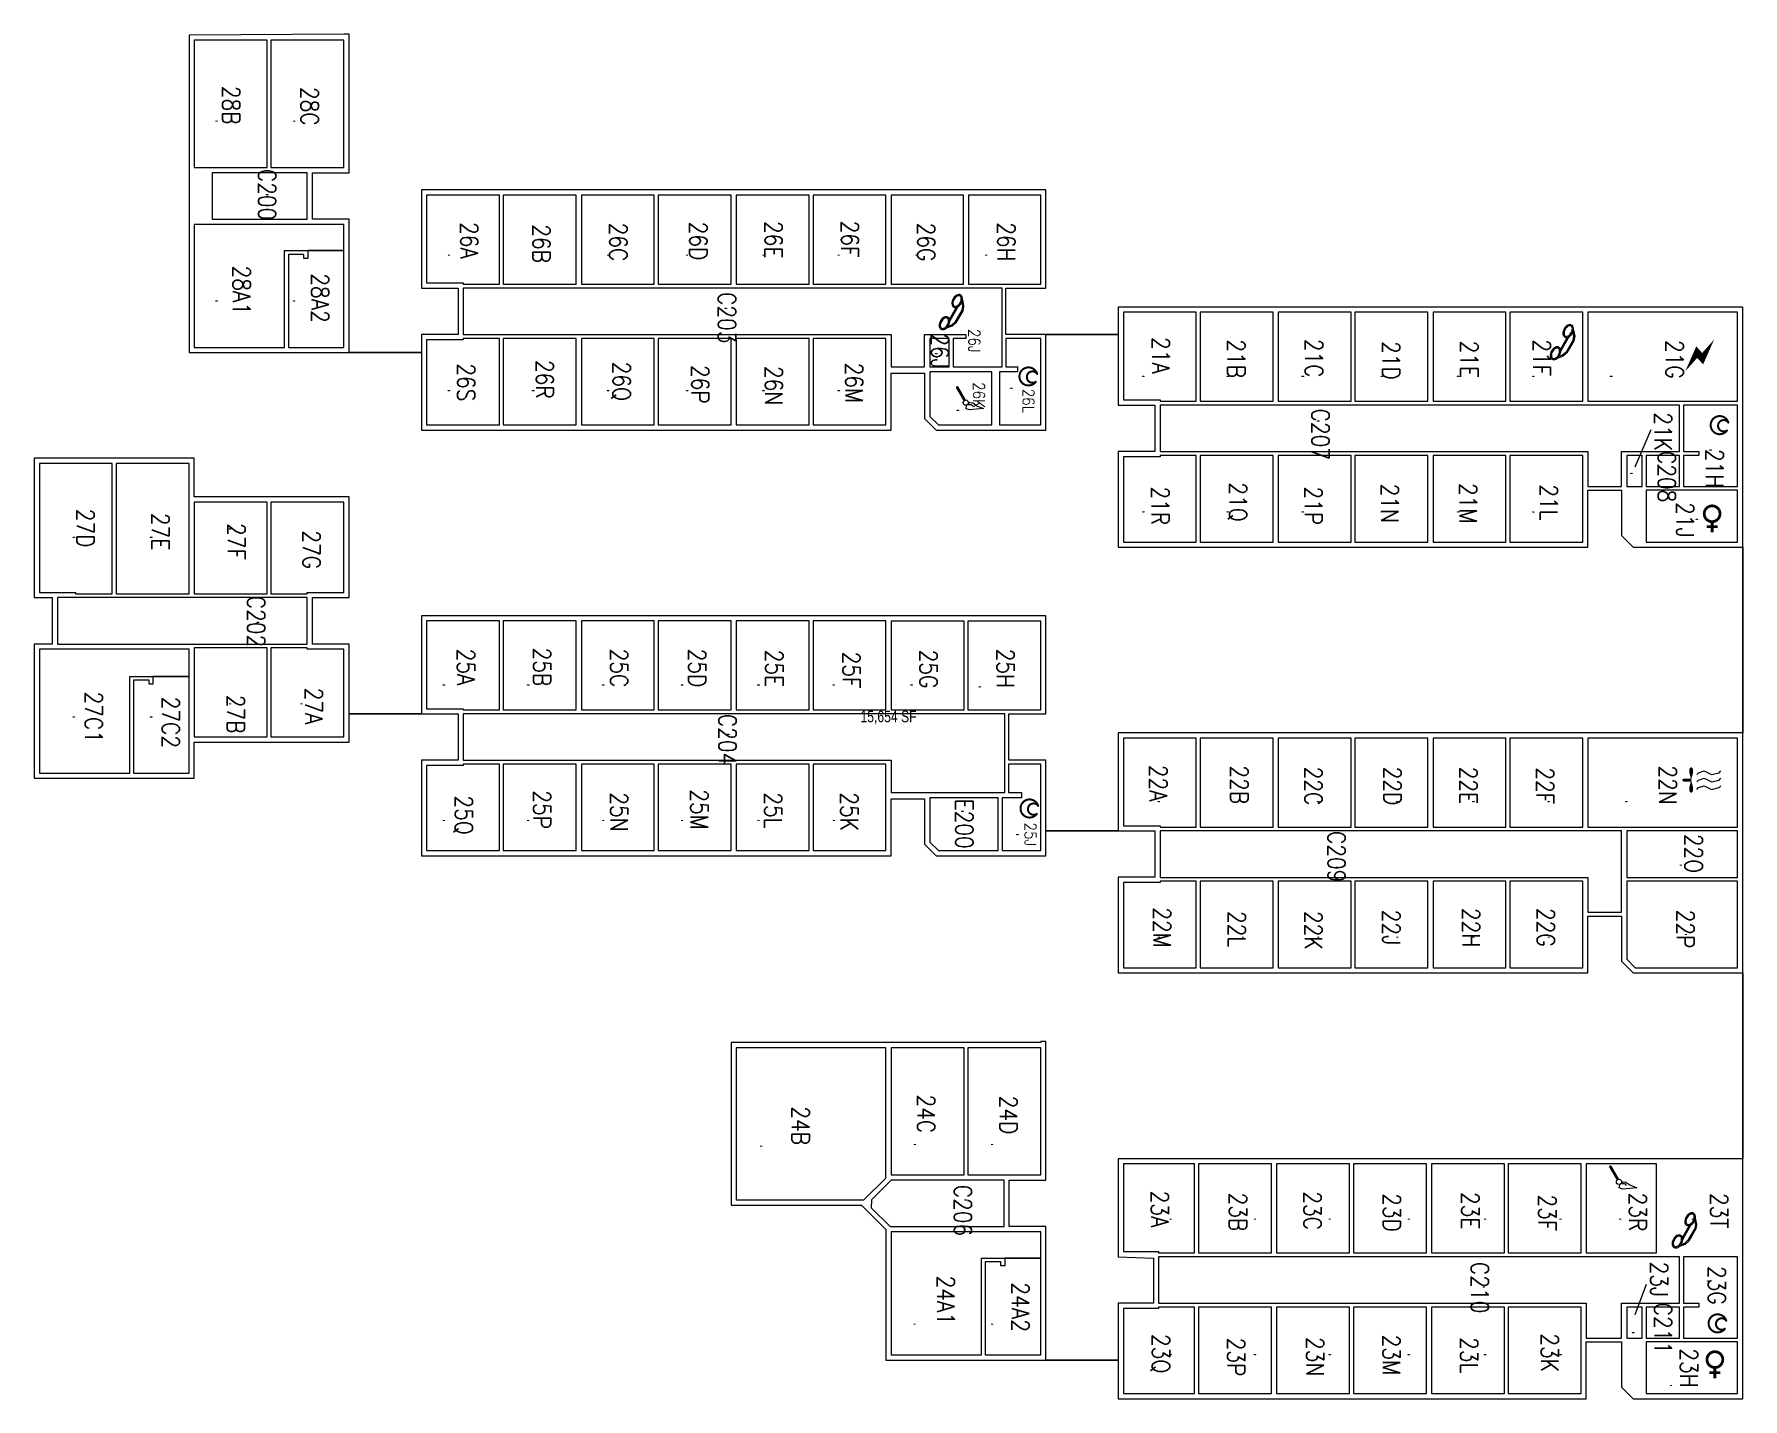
# Model space of a CAD drawing. Header units: inches. Extents: x -4 to 2644, y -666 to 1449.
import ezdxf
from ezdxf.enums import TextEntityAlignment as Align

# ---------------------------------------------------------------- set-up
doc = ezdxf.new("R2010")
doc.units = ezdxf.units.IN
doc.header["$LTSCALE"] = 0.25
doc.header["$MEASUREMENT"] = 0
doc.layers.get('0').update_dxf_attribs({"linetype": 'CONTINUOUS'})
for name, color, linetype in [('A-IDEN-ICON', 4, 'CONTINUOUS'), ('A-IDEN-SNUM', 4, 'CONTINUOUS'), ('A-IDEN-VNUM', 4, 'CONTINUOUS'), ('AREA-ASSIGN', 7, 'CONTINUOUS'), ('AREA-GROSS', 1, 'CONTINUOUS')]:
    doc.layers.add(name, color=color, linetype=linetype)
doc.layers.get('0').off()
doc.styles.add('AREA', font='arial.ttf', dxfattribs={"width": 0.75, "height": 18})
doc.styles.add('ROOMSNUMBER', font='txt.shx', dxfattribs={"height": 0.03})
doc.styles.add('ROOMVNUMBER', font='simplex.shx', dxfattribs={"width": 0.85})

# ---------------------------------------------------------------- blocks, each defined once
blk = doc.blocks.new('Cpwomen')
at = {"color": 0, "linetype": 'ByBlock', "const_width": 0.015}
blk.add_lwpolyline([(-0.0375, 0, 1), (0.0475, 0, 1)], format="xyb", close=True, dxfattribs=at)
for points in [[(-0.025, -0.07), (0.035, -0.07)], [(0.005, -0.04), (0.005, -0.1)]]:
    blk.add_lwpolyline(points, dxfattribs=at)
blk = doc.blocks.new('Cpcust')
at = {"color": 0, "linetype": 'ByBlock'}
for p, q in [((0.0171, -0.0639), (0.02, -0.0466)), ((0.0358, -0.0705), (0.0171, -0.0639)), ((0.0262, -0.0408), (0.0446, -0.0406)), ((0.0297, -0.0341), (0.0376, -0.0302)), ((0.1117, -0.0625), (0.0358, -0.0705)), ((0.0376, -0.0302), (0.0533, -0.0324)), ((0.0446, -0.0406), (0.0543, -0.0505)), ((0.0533, -0.0324), (0.0745, -0.0479)), ((0.0745, -0.0479), (0.1117, -0.0625))]:
    blk.add_line(p, q, dxfattribs=at)
at = {"color": 0, "linetype": 'ByBlock', "const_width": 0.0075}
blk.add_lwpolyline([(-0.0332, 0.0481, 1), (-0.0268, 0.0519, 1)], format="xyb", close=True, dxfattribs=at)
at = {"color": 0, "linetype": 'ByBlock', "const_width": 0.015}
blk.add_lwpolyline([(-0.03, 0.05), (0.01, -0.0193)], dxfattribs=at)
at = {"color": 0, "linetype": 'ByBlock'}
blk.add_circle((0.0158, -0.0313), 0.0141, dxfattribs=at)
blk = doc.blocks.new('CPELECT')
blk.add_lwpolyline([(0.0623, 0.0629, 0, 0.03, 0), (0.0105, -0.0168, 0.03, 0.03, 0), (-0.0105, 0.0068, 0.03, 0, 0), (-0.0623, -0.0729, 0.03, 0, 0)], format="xyseb")
blk = doc.blocks.new('CPPHONE')
for p, q in [((0.0096, 0.0252), (-0.0196, -0.0252)), ((0.0169, 0.0279), (-0.0182, -0.0329))]:
    blk.add_line(p, q)
for points in [[(0.0288, 0.0786, 0.139889), (0.0216, 0.0804, 0.107118), (0.0122, 0.0781, 0.079812), (0.0039, 0.0722, 0.067459), (-0.0035, 0.0626, 0.067459), (-0.008, 0.0515, 0.079812), (-0.009, 0.0413, 0.107118), (-0.0064, 0.032, 0.139889), (-0.0012, 0.0267, 0.139889), (0.0061, 0.0248, 0.107118), (0.0155, 0.0272, 0.079812), (0.0238, 0.0331, 0.067459), (0.0312, 0.0426, 0.067459), (0.0357, 0.0538, 0.079812), (0.0367, 0.0639, 0.107118), (0.034, 0.0732, 0.139889)], [(0.0263, 0.0743, 0.139889), (0.0218, 0.0754, 0.107118), (0.0144, 0.0736, 0.079812), (0.0074, 0.0686, 0.067459), (0.0008, 0.0601, 0.067459), (-0.0032, 0.0502, 0.079812), (-0.004, 0.0417, 0.107118), (-0.0019, 0.0344, 0.139889), (0.0013, 0.031, 0.139889), (0.0059, 0.0298, 0.107118), (0.0133, 0.0317, 0.079812), (0.0203, 0.0367, 0.067459), (0.0268, 0.0451, 0.067459), (0.0309, 0.055, 0.079812), (0.0317, 0.0636, 0.107118), (0.0296, 0.0709, 0.139889)], [(-0.0262, -0.0167, 0.139889), (-0.0334, -0.0148, 0.107118), (-0.0428, -0.0172, 0.079812), (-0.0511, -0.0231, 0.067459), (-0.0585, -0.0326, 0.067459), (-0.063, -0.0438, 0.079812), (-0.064, -0.0539, 0.107118), (-0.0614, -0.0632, 0.139889), (-0.0562, -0.0686, 0.139889), (-0.0489, -0.0704, 0.107118), (-0.0395, -0.0681, 0.079812), (-0.0312, -0.0622, 0.067459), (-0.0238, -0.0526, 0.067459), (-0.0193, -0.0415, 0.079812), (-0.0183, -0.0313, 0.107118), (-0.021, -0.022, 0.139889)], [(-0.0287, -0.021, 0.139889), (-0.0332, -0.0198, 0.107118), (-0.0406, -0.0217, 0.079812), (-0.0476, -0.0267, 0.067459), (-0.0542, -0.0351, 0.067459), (-0.0582, -0.045, 0.079812), (-0.059, -0.0536, 0.107118), (-0.0569, -0.0609, 0.139889), (-0.0537, -0.0643, 0.139889), (-0.0491, -0.0654, 0.107118), (-0.0417, -0.0636, 0.079812), (-0.0347, -0.0586, 0.067459), (-0.0282, -0.0501, 0.067459), (-0.0241, -0.0402, 0.079812), (-0.0233, -0.0317, 0.107118), (-0.0254, -0.0244, 0.139889)]]:
    blk.add_lwpolyline(points, format="xyb", close=True)
for points in [[(0.0364, 0.0572), (0.0417, 0.0308), (0.0382, 0.0108), (0.0082, -0.0411), (-0.0083, -0.0558), (-0.0338, -0.0645)], [(0.0334, 0.047), (0.0366, 0.0307), (0.0334, 0.0126), (0.0043, -0.0379), (-0.0109, -0.0514), (-0.0265, -0.0567)]]:
    blk.add_lwpolyline(points)
blk = doc.blocks.new('Cpmech')
at = {"color": 0, "linetype": 'ByBlock'}
for p, q in [((0.005, 0.025), (0.015, 0.035)), ((0.015, 0.035), (0.045, 0.045)), ((0.015, -0.005), (0.045, 0.005)), ((0.045, 0.045), (0.085, 0.025)), ((0.045, 0.005), (0.085, -0.015)), ((0.085, 0.025), (0.125, 0.035)), ((0.125, 0.035), (0.135, 0.045)), ((0.125, -0.005), (0.135, 0.005)), ((0.005, -0.015), (0.015, -0.005)), ((0.005, -0.055), (0.015, -0.045)), ((0.015, -0.045), (0.045, -0.035)), ((0.045, -0.035), (0.085, -0.055)), ((0.085, -0.015), (0.125, -0.005)), ((0.085, -0.055), (0.125, -0.045)), ((0.125, -0.045), (0.135, -0.035))]:
    blk.add_line(p, q, dxfattribs=at)
at = {"color": 0, "linetype": 'ByBlock', "const_width": 0.015}
blk.add_lwpolyline([(-0.025, -0.005), (-0.065, -0.005)], dxfattribs=at)
at = {"color": 0, "linetype": 'ByBlock', "const_width": 0.0075}
blk.add_lwpolyline([(-0.0682, -0.0069, 1), (-0.0618, -0.0031, 1)], format="xyb", close=True, dxfattribs=at)
at = {"color": 0, "linetype": 'ByBlock'}
for points in [[(-0.025, -0.005, 0, 0.02, 0), (-0.025, 0.035, 0.02, 0.02, 0), (-0.025, 0.055, 0.02, 0, 0), (-0.025, 0.065, 0, 0, 0)], [(-0.025, -0.005, 0, 0.02, 0), (-0.025, -0.045, 0.02, 0.02, 0), (-0.025, -0.065, 0.02, 0, 0), (-0.025, -0.075, 0, 0, 0)]]:
    blk.add_lwpolyline(points, format="xyseb", dxfattribs=at)
blk = doc.blocks.new('CPBATH')
at = {"color": 0, "linetype": 'ByBlock', "const_width": 0.0127}
for points in [[(0.057, 0.017, 0.861492), (-0.055, 0, 1)], [(-0.055, 0, 0.726902), (0.049, -0.034, 1)], [(0.057, 0.017, 0.729002), (-0.008, -0.004, 1)], [(-0.008, -0.004, 0.609468), (0.049, -0.034, 1)]]:
    blk.add_lwpolyline(points, format="xyb", dxfattribs=at)
at = {"color": 0, "linetype": 'ByBlock', "const_width": 0.00637}
for points in [[(0.054, 0.015, 1), (0.06, 0.018, 1)], [(0.046, -0.035, 1), (0.051, -0.032, 1)]]:
    blk.add_lwpolyline(points, format="xyb", close=True, dxfattribs=at)

msp = doc.modelspace()

# ---------------------------------------------------------------- linework, layer by layer
at = {"layer": 'A-IDEN-VNUM'}
for p, q in [((2501.4, 836.2), (2476.7, 778.3)), ((2494.1, -488.9), (2476.5, -536))]:
    msp.add_line(p, q, dxfattribs=at)
at = {"layer": 'AREA-ASSIGN'}
for points in [[(357, 1440), (305, 1440), (302, 1440), (247, 1440), (244, 1440), (244, 1242.7), (354, 1242.7), (357, 1242.7)], [(476, 1440), (418, 1440), (415, 1440), (363, 1440), (363, 1242.7), (366, 1242.7), (476, 1242.7)], [(419, 1216.6), (419, 1218.6), (419, 1232.6), (419, 1234.6), (366, 1234.6), (354, 1234.6), (272, 1234.6), (272, 1162.6), (419, 1162.6), (419, 1164.6), (419, 1178.6)], [(717, 1199.9), (661.5, 1199.9), (658.5, 1199.9), (607, 1199.9), (604, 1199.9), (604, 1063.9), (661, 1063.9), (661, 1061.9), (717, 1061.9)], [(836, 1199.9), (781.5, 1199.9), (778.5, 1199.9), (723, 1199.9), (723, 1061.9), (836, 1061.9)], [(957, 1199.9), (901.5, 1199.9), (898.5, 1199.9), (844, 1199.9), (844, 1061.9), (957, 1061.9)], [(1076, 1199.9), (1021.5, 1199.9), (1018.5, 1199.9), (963, 1199.9), (963, 1061.9), (1076, 1061.9)], [(1197, 1199.9), (1141.5, 1199.9), (1138.5, 1199.9), (1084, 1199.9), (1084, 1061.9), (1197, 1061.9)], [(1316, 1199.9), (1261.5, 1199.9), (1258.5, 1199.9), (1203, 1199.9), (1203, 1061.9), (1316, 1061.9)], [(1436, 1199.9), (1381.5, 1199.9), (1378.5, 1199.9), (1324, 1199.9), (1324, 1061.9), (1436, 1061.9)], [(1556, 1199.9), (1499.1, 1199.9), (1496.1, 1199.9), (1444, 1199.9), (1444, 1061.9), (1556, 1061.9)], [(384, 1113.9), (420, 1113.9), (476, 1113.9), (476, 1154.6), (419, 1154.6), (244, 1154.6), (244, 1136), (244, 1133), (244, 1081.4), (244, 1078.4), (244, 1022.9), (244, 1019.9), (244, 966.9), (244, 963.9), (384, 963.9)], [(476, 1113.9), (420, 1113.9), (420, 1101.9), (414, 1101.9), (414, 1107.9), (390, 1107.9), (390, 963.9), (476, 963.9)], [(1796.9, 1018.4), (1741.4, 1018.4), (1738.4, 1018.4), (1687, 1018.4), (1684, 1018.4), (1684, 882.4), (1741, 882.4), (1741, 880.4), (1796.9, 880.4)], [(1916, 1018.4), (1861.4, 1018.4), (1858.4, 1018.4), (1802.9, 1018.4), (1802.9, 880.4), (1916, 880.4)], [(2036.9, 1018.4), (1981.4, 1018.4), (1978.4, 1018.4), (1923.9, 1018.4), (1923.9, 880.4), (2036.9, 880.4)], [(2156, 1018.4), (2101.4, 1018.4), (2098.4, 1018.4), (2042.9, 1018.4), (2042.9, 880.4), (2156, 880.4)], [(2276.9, 1018.4), (2221.4, 1018.4), (2218.4, 1018.4), (2163.9, 1018.4), (2163.9, 880.4), (2276.9, 880.4)], [(2395.9, 1018.4), (2341.4, 1018.4), (2338.4, 1018.4), (2282.9, 1018.4), (2282.9, 880.4), (2395.9, 880.4)], [(2635.9, 1018.4), (2518.5, 1018.4), (2518.5, 1018.4), (2461.5, 1018.4), (2461.5, 1018.4), (2458.5, 1018.4), (2458.5, 1018.4), (2403.9, 1018.4), (2403.9, 880.4), (2635.9, 880.4)], [(717, 977.9), (661, 977.9), (661, 975.8), (604, 975.8), (604, 843.7), (607, 843.7), (658.5, 843.7), (661.5, 843.7), (717, 843.7)], [(836, 977.9), (723, 977.9), (723, 843.7), (778.5, 843.7), (781.5, 843.7), (836, 843.7)], [(957, 977.9), (844, 977.9), (844, 843.7), (898.5, 843.7), (901.5, 843.7), (957, 843.7)], [(1076, 977.9), (963, 977.9), (963, 843.7), (1018.5, 843.7), (1021.5, 843.7), (1076, 843.7)], [(1197, 977.9), (1084, 977.9), (1084, 843.7), (1138.5, 843.7), (1141.5, 843.7), (1197, 843.7)], [(1316, 977.9), (1203, 977.9), (1203, 843.7), (1258.5, 843.7), (1261.5, 843.7), (1316, 843.7)], [(1414, 977.9), (1384, 977.9), (1384, 933.8), (1414, 933.8)], [(1556, 977.9), (1502, 977.9), (1502, 933.8), (1520, 933.8), (1520, 925.8), (1491.9, 925.8), (1491.9, 843.7), (1556, 843.7)], [(1479.9, 925.8), (1384, 925.8), (1384, 856.9), (1397.2, 843.7), (1479.9, 843.7)], [(2545.9, 874.4), (1741, 874.4), (1741, 858.4), (1741, 818.3), (1741, 804.4), (1741, 802.4), (2403.9, 802.4), (2403.9, 748.4), (2455.9, 748.4), (2455.9, 802.4), (2545.9, 802.4)], [(2635.9, 874.4), (2551.9, 874.4), (2551.9, 802.4), (2576, 802.4), (2576, 796.4), (2551.9, 796.4), (2551.9, 748.4), (2635.9, 748.4)], [(1796.9, 796.4), (1741, 796.4), (1741, 794.3), (1684, 794.3), (1684, 662.2), (1687, 662.2), (1738.4, 662.2), (1741.4, 662.2), (1796.9, 662.2)], [(1916, 796.4), (1802.9, 796.4), (1802.9, 662.2), (1858.4, 662.2), (1861.4, 662.2), (1916, 662.2)], [(2036.9, 796.4), (1923.9, 796.4), (1923.9, 662.2), (1978.4, 662.2), (1981.4, 662.2), (2036.9, 662.2)], [(2156, 796.4), (2042.9, 796.4), (2042.9, 662.2), (2098.4, 662.2), (2101.4, 662.2), (2156, 662.2)], [(2276.9, 796.4), (2163.9, 796.4), (2163.9, 662.2), (2218.4, 662.2), (2221.4, 662.2), (2276.9, 662.2)], [(2395.9, 796.4), (2282.9, 796.4), (2282.9, 662.2), (2338.4, 662.2), (2341.4, 662.2), (2395.9, 662.2)], [(2488, 796.4), (2464, 796.4), (2464, 748.4), (2488, 748.4)], [(2545.9, 796.4), (2543.9, 796.4), (2494, 796.4), (2494, 748.4), (2545.9, 748.4)], [(117, 784), (65, 784), (62, 784), (7, 784), (4, 784), (4, 584), (60, 584), (60, 582), (114, 582), (117, 582)], [(236, 784), (229, 784), (178, 784), (175, 784), (123, 784), (123, 632), (123, 582), (126, 582), (236, 582)], [(2635.9, 742.4), (2506.9, 742.4), (2494, 742.4), (2494, 662.2), (2635.9, 662.2)], [(357, 724), (305, 724), (302, 724), (247, 724), (244, 724), (244, 582), (354, 582), (357, 582)], [(476, 724), (473, 724), (418, 724), (415, 724), (363, 724), (363, 582), (366, 582), (419, 582), (419, 584), (476, 584)], [(419, 558), (419, 560), (419, 574), (419, 576), (366, 576), (354, 576), (244, 576), (236, 576), (126, 576), (114, 576), (60, 576), (32, 576), (32, 573), (32, 507), (32, 504), (236, 504), (244, 504), (354, 504), (366, 504), (419, 504), (419, 504), (419, 506), (419, 520)], [(717, 539.8), (661.5, 539.8), (658.5, 539.8), (607, 539.8), (604, 539.8), (604, 403.8), (661, 403.8), (661, 401.8), (714, 401.8), (717, 401.8)], [(836, 539.8), (836, 539.8), (781.5, 539.8), (778.5, 539.8), (723, 539.8), (723, 401.8), (726, 401.8), (836, 401.8)], [(957, 539.8), (901.5, 539.8), (898.5, 539.8), (844, 539.8), (844, 401.8), (954, 401.8), (957, 401.8)], [(1076, 539.8), (1021.5, 539.8), (1018.5, 539.8), (963, 539.8), (963, 401.8), (966, 401.8), (1076, 401.8)], [(1197, 539.8), (1141.5, 539.8), (1138.5, 539.8), (1084, 539.8), (1084, 401.8), (1194, 401.8), (1197, 401.8)], [(1316, 539.8), (1261.5, 539.8), (1258.5, 539.8), (1203, 539.8), (1203, 401.8), (1206, 401.8), (1316, 401.8)], [(1437, 539.6), (1381.5, 539.6), (1378.5, 539.6), (1324, 539.6), (1324, 401.8), (1434, 401.8), (1437, 401.8)], [(1556, 539.6), (1501.5, 539.6), (1498.5, 539.6), (1443, 539.6), (1443, 401.8), (1446, 401.8), (1556, 401.8)], [(236, 496), (4, 496), (4, 474.3), (4, 422.8), (4, 419.8), (4, 364.3), (4, 361.3), (4, 308.3), (4, 303.9), (144, 303.9), (144, 453.9), (180, 453.9), (236, 453.9)], [(357, 498), (354, 498), (244, 498), (244, 360), (247, 360), (302, 360), (305, 360), (357, 360)], [(476, 496), (419, 496), (419, 498), (366, 498), (363, 498), (363, 360), (415, 360), (418, 360), (473, 360), (476, 360)], [(236, 453.9), (180, 453.9), (180, 441.9), (174, 441.9), (174, 447.9), (150, 447.9), (150, 303.9), (236, 303.9)], [(1500, 377.8), (1500, 395.8), (1446, 395.8), (1434, 395.8), (1206, 395.8), (1194, 395.8), (966, 395.8), (954, 395.8), (726, 395.8), (714, 395.8), (661, 395.8), (661, 393.8), (661, 379.8), (661, 377.8), (661, 339.8), (661, 325.8), (661, 323.8), (714, 323.8), (726, 323.8), (954, 323.8), (966, 323.8), (1194, 323.8), (1206, 323.8), (1324, 323.8), (1324, 273.7), (1373, 273.7), (1397, 273.7), (1500, 273.7), (1500, 317.8), (1500, 317.8), (1500, 323.8), (1500, 323.8), (1500, 341.8)], [(1796.9, 358.3), (1741.4, 358.3), (1738.4, 358.3), (1687, 358.3), (1684, 358.3), (1684, 222.3), (1741, 222.3), (1741, 220.2), (1793.9, 220.2), (1796.9, 220.2)], [(1916, 358.3), (1861.4, 358.3), (1858.4, 358.3), (1802.9, 358.3), (1802.9, 220.2), (1805.9, 220.2), (1916, 220.2)], [(2036.9, 358.3), (1981.4, 358.3), (1978.4, 358.3), (1923.9, 358.3), (1923.9, 220.2), (2033.9, 220.2), (2036.9, 220.2)], [(2156, 358.3), (2156, 358.3), (2101.4, 358.3), (2098.4, 358.3), (2042.9, 358.3), (2042.9, 220.2), (2045.9, 220.2), (2156, 220.2)], [(2276.9, 358.3), (2221.4, 358.3), (2218.4, 358.3), (2163.9, 358.3), (2163.9, 220.2), (2273.9, 220.2), (2276.9, 220.2)], [(2395.9, 358.3), (2392.9, 358.3), (2341.4, 358.3), (2338.4, 358.3), (2282.9, 358.3), (2282.9, 220.2), (2285.9, 220.2), (2395.9, 220.2)], [(2635.9, 358.3), (2403.9, 358.3), (2403.9, 220.2), (2453.9, 220.2), (2635.9, 220.2)], [(717, 317.8), (714, 317.8), (661, 317.8), (661, 315.7), (604, 315.7), (604, 183.7), (607, 183.7), (658.5, 183.7), (661.5, 183.7), (717, 183.7)], [(836, 317.8), (726, 317.8), (723, 317.8), (723, 183.7), (778.5, 183.7), (781.5, 183.7), (836, 183.7)], [(957, 317.8), (954, 317.8), (844, 317.8), (844, 183.7), (898.5, 183.7), (901.5, 183.7), (957, 183.7)], [(1076, 317.8), (966, 317.8), (963, 317.8), (963, 183.7), (1018.5, 183.7), (1021.5, 183.7), (1076, 183.7)], [(1197, 317.8), (1194, 317.8), (1084, 317.8), (1084, 183.7), (1138.5, 183.7), (1141.5, 183.7), (1197, 183.7)], [(1316, 317.8), (1206, 317.8), (1203, 317.8), (1203, 183.7), (1258.5, 183.7), (1261.5, 183.7), (1316, 183.7)], [(1556, 317.8), (1506, 317.8), (1506, 273.7), (1526, 273.7), (1526, 265.7), (1496, 265.7), (1496, 183.7), (1556, 183.7)], [(1490, 265.7), (1397, 265.7), (1384, 265.7), (1384, 197), (1397.3, 183.7), (1490, 183.7)], [(2455.9, 214.2), (2453.9, 214.2), (2285.9, 214.2), (2273.9, 214.2), (2045.9, 214.2), (2033.9, 214.2), (1805.9, 214.2), (1793.9, 214.2), (1741, 214.2), (1741, 198.2), (1741, 158.2), (1741, 144.2), (1741, 142.2), (1793.9, 142.2), (1805.9, 142.2), (2033.9, 142.2), (2045.9, 142.2), (2273.9, 142.2), (2285.9, 142.2), (2403.9, 142.2), (2403.9, 88.2), (2455.9, 88.2)], [(2635.9, 214.2), (2464, 214.2), (2464, 142.2), (2635.9, 142.2)], [(1796.9, 136.2), (1793.9, 136.2), (1741, 136.2), (1741, 134.2), (1684, 134.2), (1684, 2.2), (1685.5, 2.2), (1738.4, 2.2), (1741.4, 2.2), (1796.9, 2.2)], [(1916, 136.2), (1805.9, 136.2), (1802.9, 136.2), (1802.9, 2.2), (1858.4, 2.2), (1861.4, 2.2), (1916, 2.2)], [(2036.9, 136.2), (2033.9, 136.2), (1923.9, 136.2), (1923.9, 2.2), (1978.4, 2.2), (1981.4, 2.2), (2036.9, 2.2)], [(2156, 136.2), (2045.9, 136.2), (2042.9, 136.2), (2042.9, 2.2), (2098.4, 2.2), (2101.4, 2.2), (2156, 2.2)], [(2276.9, 136.2), (2273.9, 136.2), (2163.9, 136.2), (2163.9, 2.2), (2218.4, 2.2), (2221.4, 2.2), (2276.9, 2.2)], [(2395.9, 136.2), (2285.9, 136.2), (2282.9, 136.2), (2282.9, 2.2), (2338.4, 2.2), (2341.4, 2.2), (2395.9, 2.2)], [(2635.9, 136.2), (2464, 136.2), (2464, 15.5), (2477.3, 2.2), (2635.9, 2.2)], [(1316, -121.8), (1313, -121.8), (1258, -121.8), (1255, -121.8), (1201.5, -121.8), (1198.5, -121.8), (1145, -121.8), (1142, -121.8), (1087, -121.8), (1084, -121.8), (1084, -357.8), (1154, -357.8), (1154, -357.8), (1282, -357.8), (1316, -323.8)], [(1437, -121.8), (1385, -121.8), (1382, -121.8), (1327, -121.8), (1324, -121.8), (1324, -319.1), (1434, -319.1), (1437, -319.1), (1437, -271.1)], [(1556, -121.8), (1498, -121.8), (1495, -121.8), (1443, -121.8), (1443, -271.1), (1443, -319.1), (1446, -319.1), (1556, -319.1)], [(1794.4, -301.9), (1738.9, -301.9), (1735.9, -301.9), (1687, -301.9), (1684, -301.9), (1684, -437.9), (1738.5, -437.9), (1738.5, -439.9), (1791.4, -439.9), (1794.4, -439.9)], [(1913.5, -301.9), (1858.9, -301.9), (1855.9, -301.9), (1800.4, -301.9), (1800.4, -439.9), (1803.4, -439.9), (1913.5, -439.9)], [(2034.4, -301.9), (1978.9, -301.9), (1975.9, -301.9), (1921.4, -301.9), (1921.4, -439.9), (2031.4, -439.9), (2034.4, -439.9)], [(2153.5, -301.9), (2153.5, -301.9), (2098.9, -301.9), (2095.9, -301.9), (2040.4, -301.9), (2040.4, -439.9), (2043.4, -439.9), (2153.5, -439.9)], [(2274.4, -301.9), (2218.9, -301.9), (2215.9, -301.9), (2161.4, -301.9), (2161.4, -439.9), (2271.4, -439.9), (2274.4, -439.9)], [(2393.5, -301.9), (2338.9, -301.9), (2335.9, -301.9), (2280.4, -301.9), (2280.4, -439.9), (2283.4, -439.9), (2393.5, -439.9)], [(2509.9, -301.9), (2401.4, -301.9), (2401.4, -439.9), (2509.9, -439.9)], [(1499, -345.2), (1499, -343.2), (1499, -327.2), (1446, -327.2), (1434, -327.2), (1324, -327.2), (1293.4, -357.8), (1293.3, -369.8), (1322.7, -399.2), (1499, -399.2), (1499, -397.2), (1499, -383.2)], [(1556, -407.2), (1499, -407.2), (1324, -407.2), (1324, -425.8), (1324, -428.8), (1324, -480.4), (1324, -483.4), (1324, -538.9), (1324, -541.9), (1324, -594.9), (1324, -597.9), (1464, -597.9), (1464, -447.9), (1500, -447.9), (1556, -447.9)], [(1556, -447.9), (1500, -447.9), (1500, -459.9), (1494, -459.9), (1494, -453.9), (1470, -453.9), (1470, -597.9), (1556, -597.9)], [(2545.9, -445.9), (2407.4, -445.9), (2283.4, -445.9), (2271.4, -445.9), (2043.4, -445.9), (2031.4, -445.9), (1803.4, -445.9), (1791.4, -445.9), (1738.5, -445.9), (1738.5, -461.9), (1738.5, -502), (1738.5, -515.9), (1738.5, -517.9), (1791.4, -517.9), (1803.4, -517.9), (2031.4, -517.9), (2043.4, -517.9), (2271.4, -517.9), (2283.4, -517.9), (2401.4, -517.9), (2401.4, -571.9), (2455.9, -571.9), (2455.9, -517.9), (2545.9, -517.9)], [(2635.9, -445.9), (2551.9, -445.9), (2551.9, -517.9), (2576, -517.9), (2576, -523.9), (2551.9, -523.9), (2551.9, -571.9), (2635.9, -571.9)], [(1794.4, -523.9), (1791.4, -523.9), (1738.5, -523.9), (1738.5, -526), (1684, -526), (1684, -658), (1687, -658), (1735.9, -658), (1738.9, -658), (1794.4, -658)], [(1913.5, -523.9), (1803.4, -523.9), (1800.4, -523.9), (1800.4, -658), (1855.9, -658), (1858.9, -658), (1913.5, -658)], [(2034.4, -523.9), (2031.4, -523.9), (1921.4, -523.9), (1921.4, -658), (1975.9, -658), (1978.9, -658), (2034.4, -658)], [(2153.5, -523.9), (2043.4, -523.9), (2040.4, -523.9), (2040.4, -658), (2095.9, -658), (2098.9, -658), (2153.5, -658)], [(2274.4, -523.9), (2271.4, -523.9), (2161.4, -523.9), (2161.4, -658), (2215.9, -658), (2218.9, -658), (2274.4, -658)], [(2393.5, -523.9), (2283.4, -523.9), (2280.4, -523.9), (2280.4, -658), (2335.9, -658), (2338.9, -658), (2393.5, -658)], [(2488, -523.9), (2464, -523.9), (2464, -571.9), (2488, -571.9)], [(2545.9, -523.9), (2543.9, -523.9), (2494, -523.9), (2494, -571.9), (2542.9, -571.9), (2545.9, -571.9)], [(2635.9, -577.9), (2542.9, -577.9), (2494, -577.9), (2494, -658.1), (2635.9, -658.1)]]:
    msp.add_lwpolyline(points, close=True, dxfattribs=at)
msp.add_lwpolyline([(1496, 1037.9), (1496, 1055.9), (661, 1055.9), (661, 1053.9), (661, 1039.9), (661, 1037.9), (661, 999.9), (661, 985.9), (661, 983.9), (1324, 983.9), (1324, 933.8), (1376, 933.8), (1376, 983.9), (1440, 983.9), (1440, 977.9), (1420, 977.9), (1420, 937.9), (1420, 937.9, -1.436153), (1420, 937.9, 0.618034), (1420, 937.9), (1420, 937.9), (1420, 933.8), (1496, 933.8), (1496, 983.9), (1496, 1001.9)], format="xyb", close=True, dxfattribs=at)
at = {"layer": 'AREA-ASSIGN', "const_width": 0.001}
msp.add_lwpolyline([(2515.9, -301.9), (2635.9, -301.9), (2635.9, -439.9), (2515.9, -439.9)], close=True, dxfattribs=at)
at = {"layer": 'AREA-GROSS'}
msp.add_lwpolyline([(2643.9, 366.3), (2643.9, 654.2), (2643.9, 1026.4), (2518.5, 1026.5), (2399.9, 1026.4), (1676, 1026.4), (1676, 983.7), (1564, 983.9), (1502, 984), (1502, 1055.9), (1564, 1055.9), (1564, 1208), (596, 1208), (596, 1055.9), (653, 1055.9), (653, 983.9), (596, 983.9), (596, 955.8), (484, 955.8), (484, 1162.6), (427.1, 1162.6), (427.1, 1234.6), (484, 1234.6), (484, 1449.5), (476, 1449.5), (236, 1447.9), (236, 955.8), (476, 955.8), (484, 955.8), (596, 955.8), (596, 835.7), (1316, 835.7), (1324, 835.7), (1324, 923.9), (1376, 923.9), (1376, 853.7), (1394, 835.7), (1564, 835.7), (1564, 983.9), (1676, 983.7), (1676, 874.4), (1732.9, 874.4), (1732.9, 802.4), (1676, 802.4), (1676, 654.1), (1684, 654.1), (2395.9, 654.2), (2403.9, 654.2), (2403.9, 742.4), (2455.9, 742.4), (2455.9, 672.2), (2473.9, 654.2), (2643.9, 654.2), (2643.9, 366.3), (1676, 366.3), (1676, 214.4), (1564, 214.4), (1564, 323.8), (1506.2, 324), (1506.4, 395.7), (1564, 395.8), (1564, 547.9), (596, 547.9), (596, 395.8), (484, 395.8), (484, 504), (427.1, 504), (427.1, 576), (484, 576), (484, 732), (476, 732), (244, 732), (244, 792), (-4, 792), (-4, 576), (24, 576), (24, 504), (-4, 504), (-4, 295.9), (244, 295.9), (244, 351.9), (484, 351.9), (484, 395.8), (596, 395.8), (653, 395.8), (653, 323.8), (596, 323.8), (596, 175.7), (1316, 175.7), (1324, 175.7), (1324, 263.9), (1376, 263.9), (1376, 193.7), (1394, 175.7), (1564, 175.7), (1564, 214.4), (1676, 214.4), (1732.9, 214.4), (1732.9, 142.4), (1676, 142.4), (1676, -5.9), (1684, -5.9), (2395.9, -5.9), (2403.9, -5.8), (2403.9, 82.2), (2455.9, 82.2), (2455.9, 12.2), (2473.9, -5.8), (2643.9, -5.8), (2643.9, -293.9), (1684, -293.9), (1676, -293.9), (1676, -445.9), (1730.4, -448), (1730.4, -517.9), (1676, -517.9), (1676, -606), (1564, -606), (1564, -399.2), (1507, -399.2), (1507, -327.2), (1564, -327.2), (1564, -112.3), (1556, -112.3), (1556, -113.8), (1076, -113.8), (1076, -365.8), (1278, -365.8), (1315.1, -402.9), (1316, -403.8), (1316, -606), (1556, -606), (1556, -606), (1564, -606), (1676, -606), (1676, -666.1), (2393.5, -666.1), (2401.4, -666.1), (2401.4, -577.9), (2455.9, -577.9), (2455.9, -648.1), (2473.9, -666.1), (2643.9, -666.1), (2643.9, -293.9), (2643.9, -293.9), (2643.9, -5.8), (2643.9, 366.3)], close=True, dxfattribs=at)

# ---------------------------------------------------------------- block references
at = {"layer": 'A-IDEN-ICON', "xscale": 360.0000000025632, "yscale": 360.0000000025632, "zscale": 360.0000000025632, "rotation": 0.1959893751911952}
for name, p in [('CPPHONE', (1421.4, 1016.9)), ('CPPHONE', (2368.4, 970.2)), ('CPELECT', (2577.1, 953.3)), ('CPPHONE', (2557.3, -406.7))]:
    msp.add_blockref(name, p, dxfattribs=at)
at = {"layer": 'A-IDEN-ICON'}
for name, p, xscale, yscale, zscale in [('CPBATH', (1536.3, 918.9), 244, 244, 244), ('Cpcust', (1435.2, 887.3), 288, 288, 288), ('CPBATH', (2607.5, 843.4), 244, 244, 244), ('Cpwomen', (2594.9, 706), 288, 288, 288), ('Cpmech', (2571.1, 294.5), 288, 288, 288), ('CPBATH', (1538, 249.1), 244, 244, 244), ('Cpcust', (2447.5, -320.8), 288, 288, 288), ('CPBATH', (2604.3, -549.1), 244, 244, 277), ('Cpwomen', (2599.2, -605.3), 288, 288, 288)]:
    msp.add_blockref(name, p, dxfattribs=dict(at, xscale=xscale, yscale=yscale, zscale=zscale))

# ---------------------------------------------------------------- texts
at = {"layer": 'A-IDEN-SNUM', "style": 'ROOMSNUMBER'}
for s, p in [('04700028B0', (277.2, 1314.4)), ('04700028C0', (397.2, 1314.4)), ('0470C20000', (355.7, 1200.5)), ('04700026A0', (637, 1106.7)), ('04700026B0', (767.6, 1106.7)), ('04700026C0', (884, 1106.7)), ('04700026D0', (1006.5, 1106.7)), ('04700026E0', (1124.9, 1106.7)), ('04700026F0', (1241.2, 1106.7)), ('04700026G0', (1361.7, 1106.7)), ('04700026H0', (1469.9, 1106.7)), ('04700028A1', (277.2, 1035.8)), ('04700028A2', (397.2, 1035.8)), ('0470C20300', (1066.4, 1024.4)), ('04700026J0', (1392.2, 953.9)), ('04700026L0', (1508.5, 900.4)), ('04700021A0', (1713.4, 918.9)), ('04700021B0', (1844.1, 918.9)), ('04700021C0', (1960.4, 918.9)), ('04700021D0', (2082.9, 918.9)), ('04700021E0', (2201.3, 918.9)), ('04700021F0', (2317.7, 918.9)), ('04700021G0', (2438.2, 918.9)), ('04700026S0', (637, 896.6)), ('04700026R0', (767.6, 896.6)), ('04700026Q0', (884, 896.6)), ('04700026P0', (1006.5, 896.6)), ('04700026N0', (1124.9, 896.6)), ('04700026M0', (1241.2, 896.6)), ('04700026K0', (1425.9, 866.2)), ('0470C20700', (1984.1, 849.5)), ('04700021H0', (2592.1, 804.6)), ('04700021K0', (2469.7, 768.3)), ('0470C20800', (2511.2, 781.1)), ('04700021R0', (1713.4, 708.7)), ('04700021Q0', (1844.1, 708.7)), ('04700021P0', (1960.4, 708.7)), ('04700021N0', (2082.9, 708.7)), ('04700021M0', (2201.3, 708.7)), ('04700021L0', (2317.7, 708.7)), ('04700021J0', (2571.1, 697.1)), ('04700027D0', (55.9, 669.2)), ('04700027E0', (175.9, 669.2)), ('04700027F0', (298.3, 682.2)), ('04700027G0', (435.8, 643.6)), ('0470C20200', (340.9, 537.4)), ('04700025A0', (629.2, 440.4)), ('04700025B0', (759.9, 440.4)), ('04700025C0', (876.2, 440.4)), ('04700025D0', (998.7, 440.4)), ('04700025E0', (1117.1, 440.4)), ('04700025F0', (1233.5, 440.4)), ('04700025G0', (1353.9, 440.4)), ('04700025H0', (1460.1, 437.4)), ('04700027B0', (298.3, 411.1)), ('04700027A0', (408.9, 411.1)), ('04700027C1', (55.9, 390.7)), ('04700027C2', (175.9, 390.7)), ('0470C20400', (1070.5, 363.9)), ('0470E20000', (1433, 244.4)), ('04700022A0', (1737.2, 259.6)), ('04700022B0', (1867.9, 259.6)), ('04700022C0', (1984.2, 259.6)), ('04700022D0', (2106.7, 259.6)), ('04700022E0', (2225.1, 259.6)), ('04700022F0', (2341.5, 259.6)), ('04700022N0', (2461.9, 259.6)), ('04700025Q0', (629.2, 230.3)), ('04700025P0', (759.9, 230.3)), ('04700025N0', (876.2, 230.3)), ('04700025M0', (998.7, 230.3)), ('04700025L0', (1117.1, 230.3)), ('04700025K0', (1233.5, 230.3)), ('04700025J0', (1518.4, 208.4)), ('04700022O0', (2546.2, 161.1)), ('0470C20900', (2013.9, 157.9)), ('04700022P0', (2554, 53.5)), ('04700022M0', (1737.2, 49.4)), ('04700022L0', (1867.9, 49.4)), ('04700022K0', (1984.2, 49.4)), ('04700022J0', (2106.7, 49.4)), ('04700022H0', (2225.1, 49.4)), ('04700022G0', (2341.5, 49.4)), ('04700024B0', (1121.3, -274.6)), ('04700024C0', (1359.1, -272)), ('04700024D0', (1479.1, -272)), ('0470C20600', (1437.7, -358)), ('04700023A0', (1755.4, -387.7, 0)), ('04700023B0', (1886.1, -387.7, 0)), ('04700023C0', (2002.4, -387.7, 0)), ('04700023D0', (2124.9, -387.7, 0)), ('04700023E0', (2243.3, -387.7, 0)), ('04700023F0', (2359.7, -387.7, 0)), ('04700023R0', (2452.1, -387.7, 0)), ('04700023T0', (2564.8, -387.7, 0)), ('0470C21000', (2240.8, -493.2)), ('04700023G0', (2588.5, -483.8, 0)), ('04700024A1', (1359.1, -550.5)), ('04700024A2', (1479.1, -550.5)), ('0470C21100', (2512.3, -545.7)), ('04700023J0', (2472.5, -563.6)), ('04700023Q0', (1755.4, -597.8, 0)), ('04700023P0', (1886.1, -597.8, 0)), ('04700023N0', (2002.4, -597.8, 0)), ('04700023M0', (2124.9, -597.8, 0)), ('04700023L0', (2243.3, -597.8, 0)), ('04700023K0', (2359.7, -597.8, 0)), ('04700023H0', (2531.4, -645.6))]:
    msp.add_text(s, height=0.36, dxfattribs=at).set_placement(p)
at = {"layer": 'A-IDEN-VNUM', "style": 'ROOMVNUMBER', "width": 0.85}
for s, height, p in [('28B', 27, (287.8, 1369.4)), ('28C', 27, (409.4, 1367.8)), ('C200', 27, (343.5, 1240.7)), ('26A', 27, (656.8, 1158.1)), ('26B', 27, (768.6, 1154.8)), ('26C', 27, (887.8, 1157.2)), ('26D', 27, (1011.7, 1158.9)), ('26E', 27, (1128.4, 1159.7)), ('26F', 27, (1246.7, 1160.5)), ('26G', 27, (1365, 1157.2)), ('26H', 27, (1489.1, 1158)), ('28A1', 27, (304, 1090.8)), ('28A2', 27, (425.6, 1078.7)), ('C203', 27, (1056.2, 1049.6)), ('26J', 27, (1386.2, 985.8)), ('26J', 18, (1443.9, 992.5)), ('21A', 27, (1728.7, 979.9)), ('21B', 27, (1845.5, 976.3)), ('21C', 27, (1965.9, 977.2)), ('21D', 27, (2085.3, 973.6)), ('21E', 27, (2206.6, 974.5)), ('21F', 27, (2318.9, 976.3)), ('21G', 27, (2524.8, 975.3)), ('26S', 27, (651.9, 939.1)), ('26R', 27, (773.7, 944.3)), ('26Q', 27, (892.9, 941.7)), ('26P', 27, (1014.7, 936.5)), ('26N', 27, (1128.8, 935.2)), ('26M', 27, (1253.2, 940.4)), ('26K', 18, (1451.1, 910)), ('26L', 18, (1527.9, 899.8)), ('C207', 27, (1976, 869.1)), ('21K', 27, (2506.8, 863.1)), ('C208', 27, (2512.6, 803.3, 0)), ('21H', 27, (2586.8, 806.6)), ('21R', 27, (1727.8, 748.3)), ('21Q', 27, (1848.2, 754.6)), ('21P', 27, (1965, 748.3)), ('21N', 27, (2083.5, 752.8)), ('21M', 27, (2204.8, 753.7)), ('21L', 27, (2329.9, 751.8)), ('21J', 27, (2541, 724)), ('27D', 27, (62, 713.7)), ('27E', 27, (178.3, 707.4)), ('27F', 27, (296.2, 691.5)), ('27G', 27, (412.4, 680.3)), ('C202', 27, (326.6, 578.8)), ('25A', 27, (651.7, 497)), ('25B', 27, (769.6, 498.6)), ('25C', 27, (889, 497)), ('25D', 27, (1010.1, 497)), ('25E', 27, (1129.5, 495.4)), ('25F', 27, (1249, 492.2)), ('25G', 27, (1368.4, 495.4)), ('25H', 27, (1487.9, 497)), ('27C1', 27, (74.8, 430.4)), ('27A', 27, (416, 436.5)), ('27C2', 27, (194.2, 422.4)), ('27B', 27, (295, 425.3)), ('C204', 27, (1057, 395.8)), ('22A', 27, (1724.7, 316.8)), ('22B', 27, (1850.2, 315.8)), ('22C', 27, (1965, 313.9)), ('22D', 27, (2087.7, 313.9)), ('22E', 27, (2205.4, 313.9)), ('22F', 27, (2324.1, 312.9)), ('22N', 27, (2514.4, 315.8)), ('25Q', 27, (648.5, 269.3)), ('25P', 27, (769.6, 277.3)), ('25N', 27, (889, 274.1)), ('25M', 27, (1013.3, 278.9)), ('25L', 27, (1127.9, 274.1)), ('25K', 27, (1245.8, 274.1)), ('E200', 27, (1424, 264.4)), ('25J', 18, (1531, 227.3)), ('C209', 27, (2000.9, 214.2)), ('22O', 27, (2554.3, 209.8)), ('22M', 27, (1730.5, 96)), ('22L', 27, (1846.3, 90.2)), ('22K', 27, (1965, 90.2)), ('22J', 27, (2085.7, 92.1)), ('22H', 27, (2209.3, 95)), ('22G', 27, (2325.1, 95)), ('22P', 27, (2541.6, 92.1)), ('24C', 27, (1364.7, -194.3)), ('24D', 27, (1492.6, -196.2)), ('24B', 27, (1170.4, -212.6)), ('C206', 27, (1421.8, -334.3)), ('23A', 27, (1726.9, -343.4, 0)), ('23B', 27, (1848.1, -346.3, 0)), ('23C', 27, (1963.5, -344.4, 0)), ('23D', 27, (2086.6, -347.3, 0)), ('23E', 27, (2208.2, -345.5, 0)), ('23F', 27, (2327.5, -349.3, 0)), ('23R', 27, (2467.9, -346.4, 0)), ('23T', 27, (2593.7, -347, 0)), ('C210', 27, (2222.8, -453.8)), ('23J', 27, (2500.8, -453.3)), ('23G', 27, (2590.3, -460, 0)), ('24A1', 27, (1395.5, -475)), ('24A2', 27, (1510.9, -485.6)), ('C211', 27, (2506.9, -517)), ('23Q', 27, (1728.8, -565.5, 0)), ('23P', 27, (1845.2, -571.3, 0)), ('23N', 27, (1967.6, -570.4, 0)), ('23M', 27, (2085.9, -566.6, 0)), ('23L', 27, (2206.3, -570.5, 0)), ('23K', 27, (2331.4, -564.7, 0)), ('23H', 27, (2547, -587.9))]:
    msp.add_text(s, height=height, rotation=270, dxfattribs=at).set_placement(p)
at = {"layer": 'AREA-GROSS', "style": 'AREA', "width": 0.75}
msp.add_text('15,654 SF', height=18, dxfattribs=at).set_placement((1320, 391.7), align=Align.MIDDLE_CENTER)

doc.saveas('drawing.dxf')
